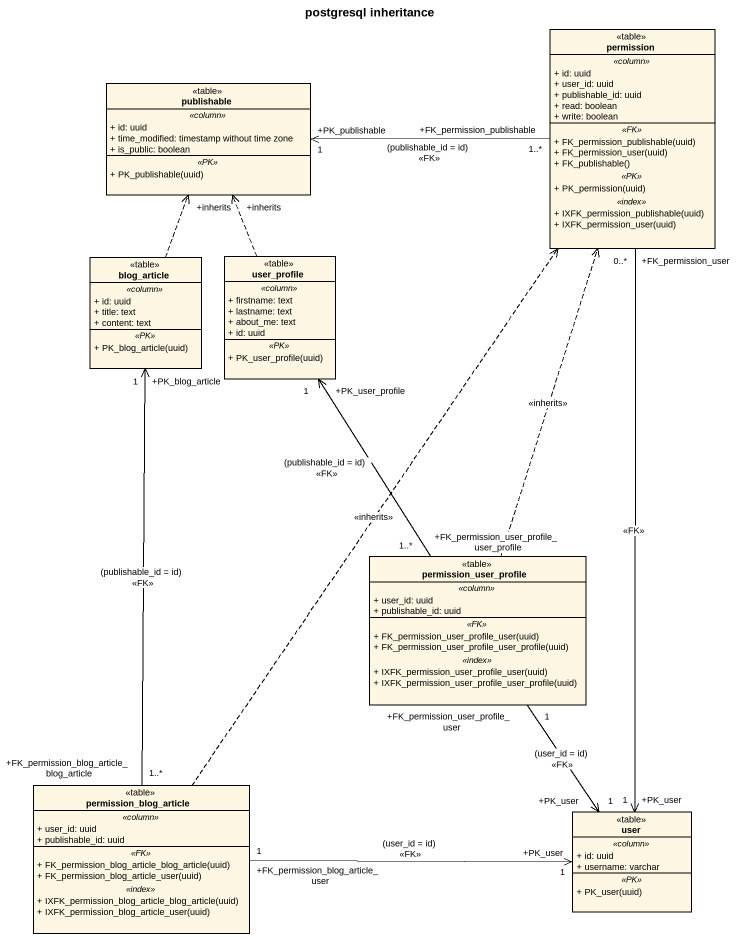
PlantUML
@startuml
title postgresql inheritance
hide circle
hide empty members
skinparam classAttributeIconSize 0
class permission <<table>> {
  .. <<column>> ..
  + id: uuid
  + user_id: uuid
  + publishable_id: uuid
  + read: boolean
  + write: boolean
  .. <<FK>> ..
  + FK_permission_publishable(uuid)
  + FK_permission_user(uuid)
  + FK_publishable()
  .. <<PK>> ..
  + PK_permission(uuid)
  .. <<index>> ..
  + IXFK_permission_publishable(uuid)
  + IXFK_permission_user(uuid)
}
class publishable <<table>> {
  .. <<column>> ..
  + id: uuid
  + time_modified: timestamp without time zone
  + is_public: boolean
  .. <<PK>> ..
  + PK_publishable(uuid)
}
class blog_article <<table>> {
  .. <<column>> ..
  + id: uuid
  + title: text
  + content: text
  .. <<PK>> ..
  + PK_blog_article(uuid)
}
class user_profile <<table>> {
  .. <<column>> ..
  + firstname: text
  + lastname: text
  + about_me: text
  + id: uuid
  .. <<PK>> ..
  + PK_user_profile(uuid)
}
class permission_user_profile <<table>> {
  .. <<column>> ..
  + user_id: uuid
  + publishable_id: uuid
  .. <<FK>> ..
  + FK_permission_user_profile_user(uuid)
  + FK_permission_user_profile_user_profile(uuid)
  .. <<index>> ..
  + IXFK_permission_user_profile_user(uuid)
  + IXFK_permission_user_profile_user_profile(uuid)
}
class permission_blog_article <<table>> {
  .. <<column>> ..
  + user_id: uuid
  + publishable_id: uuid
  .. <<FK>> ..
  + FK_permission_blog_article_blog_article(uuid)
  + FK_permission_blog_article_user(uuid)
  .. <<index>> ..
  + IXFK_permission_blog_article_blog_article(uuid)
  + IXFK_permission_blog_article_user(uuid)
}
class user <<table>> {
  .. <<column>> ..
  + id: uuid
  + username: varchar
  .. <<PK>> ..
  + PK_user(uuid)
}
permission "+FK_permission_publishable\n1..*" -left-> "+PK_publishable\n1" publishable : (publishable_id = id)\n<<FK>>
permission "+FK_permission_user\n0..*" --> "+PK_user\n1" user : <<FK>>
blog_article .up.> "+inherits" publishable
user_profile .up.> "+inherits" publishable
permission_user_profile .up.> permission : <<inherits>>
permission_user_profile "+FK_permission_user_profile_user_profile\n1..*" -up-> "+PK_user_profile\n1" user_profile : (publishable_id = id)\n<<FK>>
permission_user_profile "+FK_permission_user_profile_user\n1" --> "+PK_user\n1" user : (user_id = id)\n<<FK>>
permission_blog_article .up.> permission : <<inherits>>
permission_blog_article "+FK_permission_blog_article_blog_article\n1..*" -up-> "+PK_blog_article\n1" blog_article : (publishable_id = id)\n<<FK>>
permission_blog_article "+FK_permission_blog_article_user\n1" -right-> "+PK_user\n1" user : (user_id = id)\n<<FK>>
@enduml
